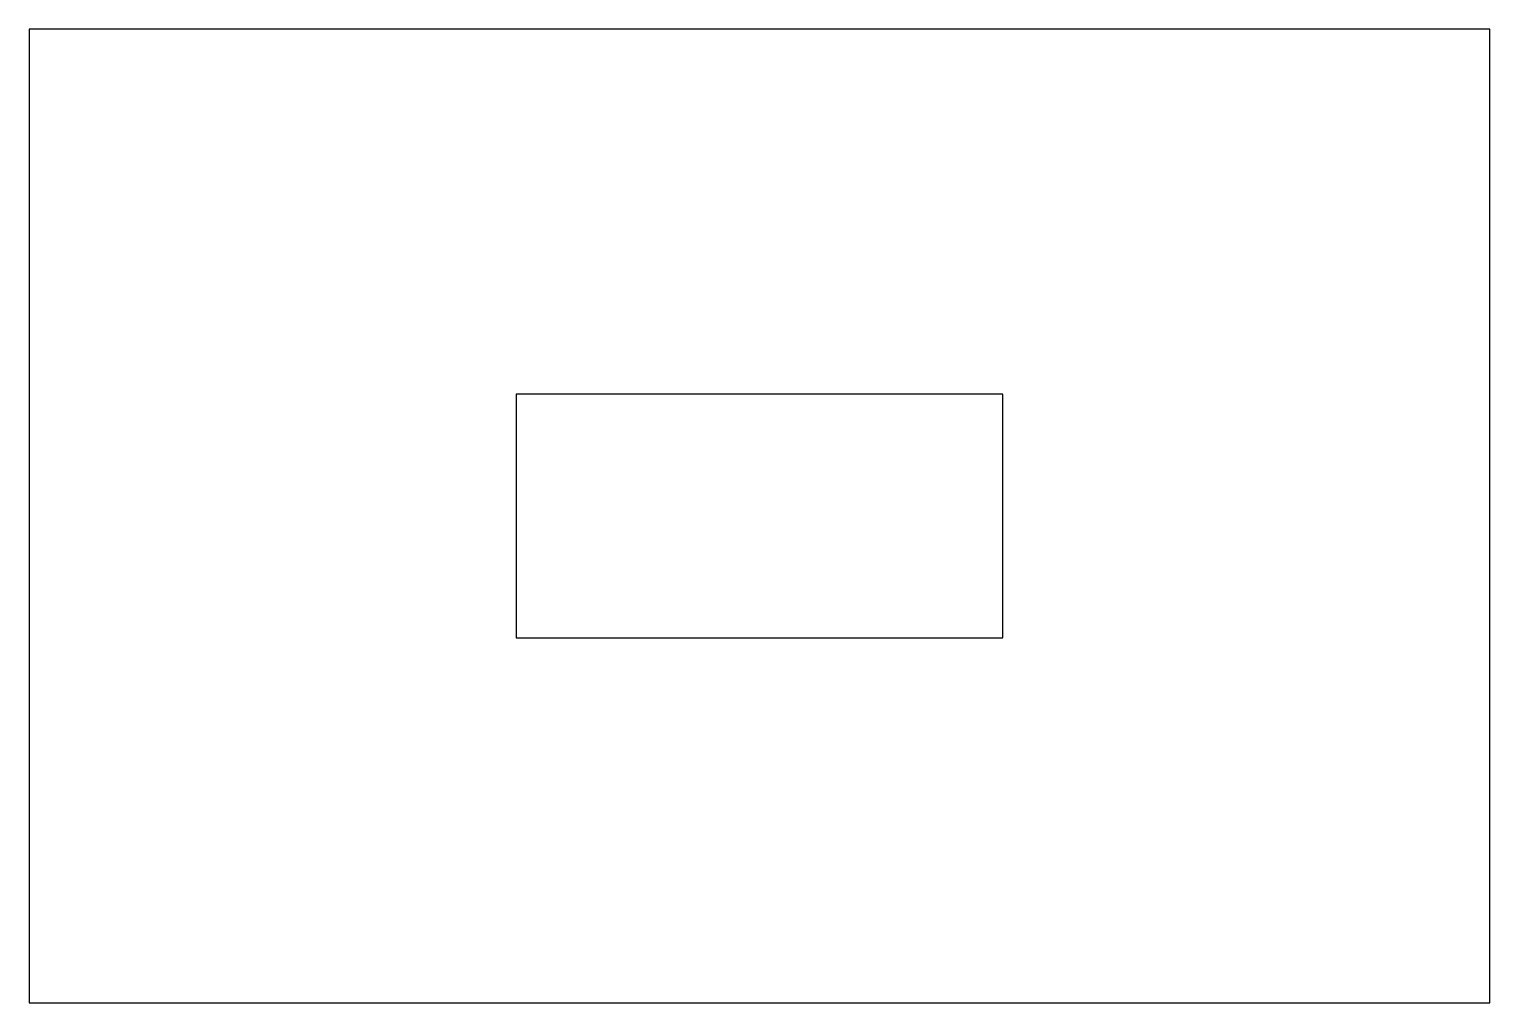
# Model space of a CAD drawing. Header units: millimetres. Extents: x 0 to 60, y 0 to 40.
import ezdxf

# ---------------------------------------------------------------- set-up
doc = ezdxf.new("R2010")
doc.units = ezdxf.units.MM

msp = doc.modelspace()

# ---------------------------------------------------------------- linework, layer by layer
for points in [[(0, 0), (60, 0), (60, 40), (0, 40)], [(20, 15), (40, 15), (40, 25), (20, 25)]]:
    msp.add_lwpolyline(points, close=True)

doc.saveas('drawing.dxf')
